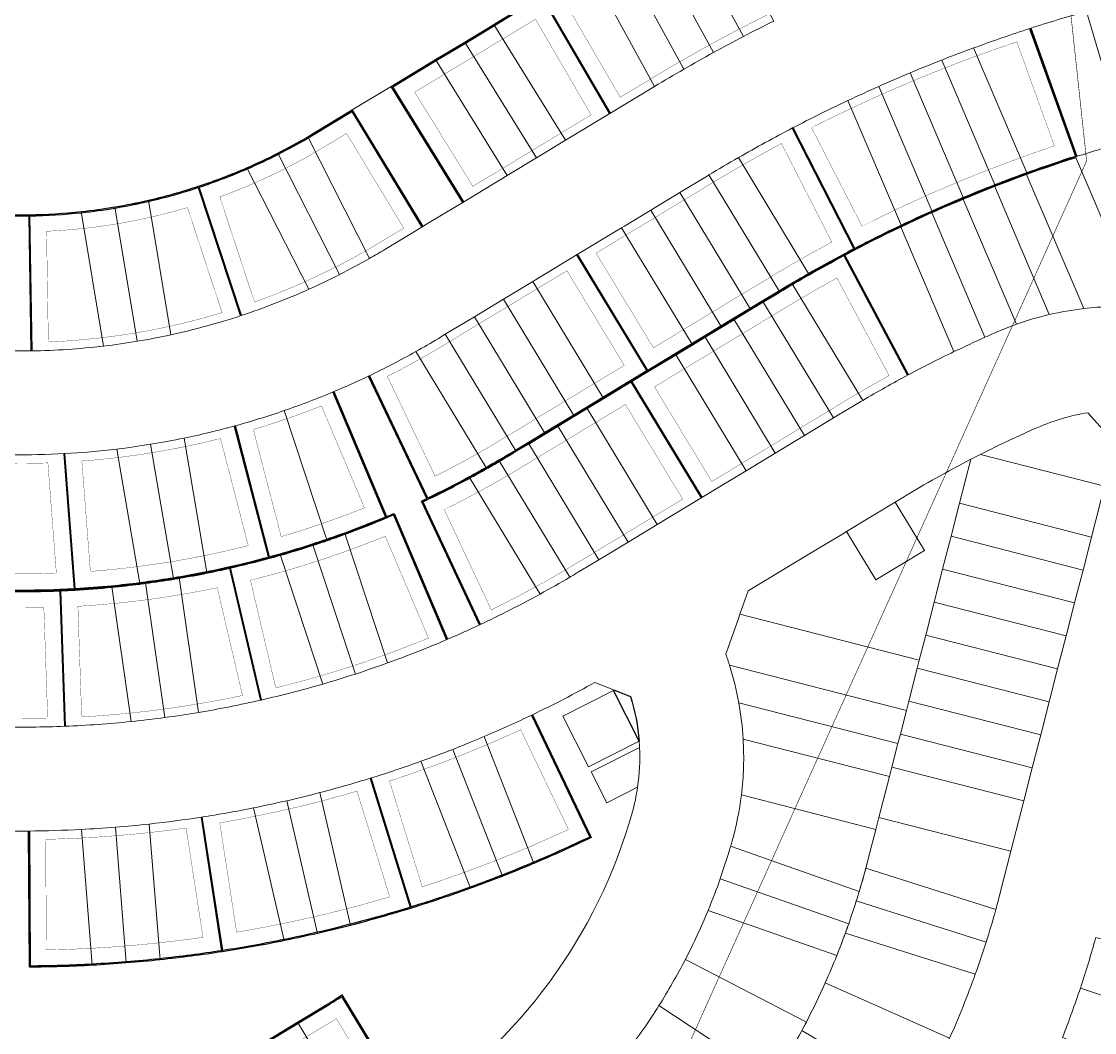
# Model space of a CAD drawing. Header units: centimetres. Extents: x -6122352 to 6876996, y -1694241 to 2592194.
# Drawn here: x 1921714 to 2110817, y -334182 to -156000 of the extents above; entities that cross this region are included whole.
import ezdxf

# ---------------------------------------------------------------- set-up
doc = ezdxf.new("R2010")
doc.units = ezdxf.units.CM
doc.header["$MEASUREMENT"] = 0
doc.linetypes.add('XR-AR-END-SETTING OUT PLAN$0$23261-XR-AR-SI-GF$0$HIDDEN', pattern=[0.375, 0.25, -0.125])
for name, color, linetype, lineweight, true_color in [('08-Compound Wall-2', 6, 'Continuous', 25, 0xff00ff), ('23585-XR-AR-DAMAC PLOT LIMITS$0$1-End units', 7, 'Continuous', 5, 0xf8991e), ('23585-XR-AR-DAMAC PLOT LIMITS$0$1-Open Space', 7, 'Continuous', 5, 0x90cf5a), ('23585-XR-AR-DAMAC PLOT LIMITS$0$1-Utility', 7, 'Continuous', 5, 0x8db1ff)]:
    doc.layers.add(name, color=color, linetype=linetype, lineweight=lineweight, true_color=true_color)
for name, color, linetype in [('23585-XR-AR-BOUNDARY WALLS AND SETBACKS$0$setback', 7, 'XR-AR-END-SETTING OUT PLAN$0$23261-XR-AR-SI-GF$0$HIDDEN'), ('23585-XR-AR-DAMAC PLOT LIMITS$0$1-Utility Corridor', 44, 'Continuous'), ('@MI-REF LAYER', 7, 'Continuous')]:
    doc.layers.add(name, color=color, linetype=linetype)
doc.layers.add('23585-XR-AR-DAMAC PLOT LIMITS$0$1-Mid units', color=41, linetype='Continuous', lineweight=5)
doc.layers.add('A-ANNO-TEXT', color=3, linetype='Continuous', lineweight=25)
doc.layers.add('23585-XR-AR-DAMAC PLOT LIMITS$0$D-Phase New', color=7, linetype='Continuous', true_color=0x000080)

# ---------------------------------------------------------------- blocks, each defined once
blk = doc.blocks.new('23585-XR-AR-BOUNDARY WALLS AND SETBACKS')
at = {"layer": '08-Compound Wall-2'}
for points in [[(497925.67, 2770338.74), (497947.73, 2770329.51), (497947.72, 2770329.49, 0.009148), (497944.09, 2770321.21), (497944.04, 2770321.08, 0.005937), (497941.85, 2770315.64), (497941.8, 2770315.5, 0.005932), (497939.74, 2770310.02), (497939.69, 2770309.88, 0.005932), (497937.77, 2770304.34), (497937.73, 2770304.21, 0.005934), (497935.94, 2770298.63), (497935.9, 2770298.49, 0.009075), (497933.44, 2770289.87), (497910.39, 2770296.2)], [(497956.24, 2770281.8), (497933.09, 2770287.75, -0.04496), (497947.9, 2770329.41)], [(497886.76, 2770274.21), (497863.5, 2770279.28), (497865.21, 2770287.81, -0.000808), (497865.41, 2770288.8, -0.004793), (497866.67, 2770294.66, -0.00479), (497868.04, 2770300.5, -0.00479), (497869.52, 2770306.31, -0.004792), (497871.11, 2770312.1, -0.008603), (497874.24, 2770322.4), (497896.87, 2770315.04)], [(497910.34, 2770296.01), (497933.38, 2770289.68, 0.002064), (497932.87, 2770287.7, 0.007145), (497931.21, 2770280.84, 0.003449), (497930.48, 2770277.52, 0.002628), (497929.95, 2770274.97), (497929.92, 2770274.82), (497929.28, 2770271.64), (497928.77, 2770269.09), (497928.1, 2770265.75), (497927.59, 2770263.21), (497926.92, 2770259.87), (497926.52, 2770257.87), (497926.41, 2770257.33), (497925.74, 2770253.99), (497924.63, 2770248.45), (497901.19, 2770253.13)], [(497947.59, 2770240.39), (497924.16, 2770245.08), (497924.81, 2770248.32), (497925.94, 2770253.95), (497926.61, 2770257.29), (497926.72, 2770257.83), (497927.12, 2770259.83), (497927.79, 2770263.17), (497928.3, 2770265.71), (497928.97, 2770269.05), (497929.48, 2770271.6), (497930.12, 2770274.78), (497930.15, 2770274.94, -0.002628), (497930.68, 2770277.48, -0.003449), (497931.41, 2770280.8, -0.007044), (497933.04, 2770287.56), (497956.19, 2770281.61)], [(497901.16, 2770252.94), (497924.59, 2770248.26), (497923.94, 2770245.02), (497922.81, 2770239.38), (497922.14, 2770236.05), (497921.63, 2770233.48), (497920.96, 2770230.16), (497920.45, 2770227.6), (497919.78, 2770224.28), (497919.27, 2770221.72), (497918.99, 2770220.34, -0.002973), (497918.59, 2770218.4, -0.003932), (497918.02, 2770215.85, -0.00509), (497917.23, 2770212.56, -0.012321), (497915.04, 2770204.66), (497892.19, 2770211.65)], [(497937.74, 2770196.48), (497914.93, 2770203.6, 0.001273), (497915.18, 2770204.41, 0.012622), (497917.43, 2770212.51, 0.00509), (497918.22, 2770215.8, 0.003932), (497918.78, 2770218.36, 0.002973), (497919.19, 2770220.3), (497919.46, 2770221.68), (497919.98, 2770224.24), (497920.64, 2770227.56), (497921.16, 2770230.12), (497921.82, 2770233.44), (497922.34, 2770236.01), (497923.01, 2770239.34), (497924.12, 2770244.88), (497947.56, 2770240.2)], [(497847.22, 2770211.96, 0.022896), (497850.59, 2770220.48, 0.015008), (497852.37, 2770226.21, 0.014997), (497853.81, 2770232.04, 0.003383), (497854.08, 2770233.36), (497855.62, 2770241.03), (497879.15, 2770236.31)], [(497869.14, 2770202.19), (497847.44, 2770211.97, 0.022647), (497850.78, 2770220.41, 0.015008), (497852.57, 2770226.16, 0.014997), (497854, 2770231.99, 0.003383), (497854.28, 2770233.32), (497855.78, 2770240.79), (497879.11, 2770236.11)], [(497830.78, 2770186.59, 0.022929), (497836.55, 2770193.72, 0.015002), (497839.97, 2770198.66, 0.015003), (497843.08, 2770203.79, 0.022894), (497847.22, 2770211.96)], [(497848.8, 2770170.74), (497831, 2770186.53, 0.022679), (497836.71, 2770193.6, 0.015002), (497840.13, 2770198.55, 0.015003), (497843.25, 2770203.69, 0.022645), (497847.36, 2770211.79), (497869.05, 2770202.01)], [(497937.68, 2770196.29), (497914.68, 2770203.47, 0.001573), (497914.98, 2770204.47), (497892.13, 2770211.45)], [(497890.03, 2770205.13), (497912.54, 2770197.09, 0.002165), (497913.02, 2770198.45), (497935.74, 2770190.4)], [(497889.97, 2770204.95), (497912.47, 2770196.9, -0.011618), (497909.69, 2770189.69, -0.005054), (497908.38, 2770186.6, -0.003964), (497907.31, 2770184.19, -0.00902), (497904.73, 2770178.78, -0.00289), (497903.86, 2770177.06), (497882.74, 2770188.25)], [(497921.5, 2770159.03), (497900.65, 2770170.72, 0.010525), (497903.99, 2770176.88, 0.003042), (497904.91, 2770178.69, 0.00902), (497907.49, 2770184.11, 0.003964), (497908.57, 2770186.52, 0.005054), (497909.88, 2770189.62, 0.011919), (497912.73, 2770197.02, 0.001863), (497913.14, 2770198.19), (497935.67, 2770190.22)], [(497955.59, 2770192.26), (497978.36, 2770185.35, -0.011679), (497974.96, 2770175.04, -0.00225), (497974.25, 2770173.07, -0.004199), (497972.87, 2770169.42, -0.006448), (497970.65, 2770163.85, -0.011787), (497966.2, 2770153.83), (497944.68, 2770164)], [(497955.65, 2770192.45), (497978.61, 2770185.48, -0.011894), (497975.15, 2770174.97, -0.00225), (497974.44, 2770173, -0.004199), (497973.06, 2770169.35, -0.006448), (497970.83, 2770163.78, -0.011895), (497966.34, 2770153.66)], [(497807.7, 2770167.03), (497814.17, 2770171.65, 0.003045), (497815.16, 2770172.37, 0.014999), (497819.89, 2770176.06, 0.015024), (497824.4, 2770180.04, 0.022882), (497830.78, 2770186.59)], [(497822.47, 2770148.09), (497807.9, 2770166.93), (497814.29, 2770171.49, 0.003045), (497815.28, 2770172.21, 0.014999), (497820.02, 2770175.91, 0.015024), (497824.53, 2770179.89, 0.022632), (497830.87, 2770186.39), (497848.67, 2770170.59)], [(497882.64, 2770188.07), (497903.77, 2770176.88, -0.010527), (497900.43, 2770170.73, -0.006243), (497898.33, 2770167.15, -0.007463), (497895.7, 2770162.94, -0.001556), (497895.14, 2770162.07, -0.007462), (497892.36, 2770157.96, -0.001558), (497891.77, 2770157.11, -0.007464), (497888.84, 2770153.1, -0.009698), (497884.87, 2770148.02), (497866.06, 2770162.78)], [(497901.58, 2770130.42), (497883.4, 2770145.94, 0.003662), (497884.96, 2770147.82, 0.009845), (497889, 2770152.98, 0.007464), (497891.93, 2770157, 0.001558), (497892.53, 2770157.85, 0.007462), (497895.31, 2770161.96, 0.001556), (497895.87, 2770162.83, 0.007463), (497898.5, 2770167.05, 0.006094), (497900.55, 2770170.55), (497921.4, 2770158.86)], [(497944.6, 2770163.82), (497966.12, 2770153.65, -0.011791), (497961.2, 2770143.86, -0.006448), (497958.31, 2770138.6, -0.006448), (497955.3, 2770133.42, -0.011789), (497949.44, 2770124.16), (497929.64, 2770137.37)], [(497865.93, 2770162.62), (497884.74, 2770147.87, -0.003658), (497883.19, 2770146, -0.013679), (497877.14, 2770139.2, -0.001221), (497876.59, 2770138.61, -0.007805), (497872.96, 2770134.9, -0.001215), (497872.38, 2770134.34, -0.007803), (497868.62, 2770130.76, -0.001216), (497868.02, 2770130.21, -0.012513), (497861.74, 2770124.76, -0.003612), (497859.87, 2770123.25), (497844.33, 2770141.43)], [(497966.34, 2770153.66, -0.011899), (497961.38, 2770143.76, -0.006448), (497958.49, 2770138.5, -0.006448), (497955.47, 2770133.32, -0.011897), (497949.55, 2770123.97)], [(497877.14, 2770106.23), (497861.94, 2770124.67, 0.012363), (497868.16, 2770130.07, 0.001216), (497868.75, 2770130.61, 0.007803), (497872.52, 2770134.19, 0.001215), (497873.1, 2770134.76, 0.007805), (497876.73, 2770138.47, 0.001221), (497877.29, 2770139.06, 0.013528), (497883.28, 2770145.79), (497901.45, 2770130.27)], [(497929.53, 2770137.2), (497949.32, 2770123.99, -0.011789), (497943.03, 2770115.02, -0.006448), (497939.41, 2770110.25, -0.006448), (497935.66, 2770105.56, -0.011681), (497928.58, 2770097.33), (497910.92, 2770113.29)], [(497982.3, 2770076.37), (497958.77, 2770081.09), (497960.57, 2770090.06), (497961.75, 2770095.95), (497962.93, 2770101.83), (497963.87, 2770106.5), (497964.11, 2770107.71), (497965.29, 2770113.59), (497966.47, 2770119.48), (497967.65, 2770125.36), (497968.83, 2770131.24, 0.011418), (497969.38, 2770134.34), (497992.93, 2770129.62)], [(497982.34, 2770076.57), (497959.01, 2770081.25), (497960.77, 2770090.02), (497961.95, 2770095.91), (497963.13, 2770101.79), (497964.07, 2770106.46), (497964.31, 2770107.67), (497965.49, 2770113.55), (497966.67, 2770119.44), (497967.85, 2770125.32), (497969.03, 2770131.2, 0.010662), (497969.55, 2770134.11), (497992.89, 2770129.42)], [(497949.55, 2770123.97, -0.011896), (497943.19, 2770114.91, -0.006448), (497939.56, 2770110.12, -0.006448), (497935.82, 2770105.44, -0.011897), (497928.59, 2770097.05), (497910.79, 2770113.14)]]:
    blk.add_lwpolyline(points, format="xyb", dxfattribs=at)
for points in [[(497925.67, 2770338.74), (497947.73, 2770329.51), (497947.72, 2770329.49)], [(497925.75, 2770338.92), (497947.9, 2770329.66)], [(497880.78, 2770244.4), (497857.2, 2770248.89), (497859, 2770257.86), (497860.18, 2770263.74), (497861.36, 2770269.63), (497861.75, 2770271.56), (497863.29, 2770279.23)], [(497880.82, 2770244.6), (497857.44, 2770249.05), (497859.2, 2770257.82), (497860.38, 2770263.7), (497861.56, 2770269.59), (497861.95, 2770271.52), (497863.46, 2770279.09), (497886.72, 2770274.01)], [(497869.09, 2770202.1), (497869.09, 2770202.1)], [(497869.09, 2770202.1), (497869.09, 2770202.1)]]:
    blk.add_lwpolyline(points, dxfattribs=at)
at = {"layer": '23585-XR-AR-BOUNDARY WALLS AND SETBACKS$0$setback', "ltscale": 40, "const_width": 0.05}
for points in [[(497925.86, 2770335.51), (497943.85, 2770327.99, 0.006169), (497941.41, 2770322.33), (497941.36, 2770322.19, 0.005939), (497939.14, 2770316.69), (497939.09, 2770316.55, 0.005932), (497937.01, 2770311), (497936.97, 2770310.86, 0.005933), (497935.02, 2770305.26), (497934.98, 2770305.12, 0.005937), (497933.17, 2770299.47), (497933.13, 2770299.33, 0.006149), (497931.4, 2770293.44), (497912.6, 2770298.6, -0.00728), (497914.82, 2770306.13, -0.00554), (497916.65, 2770311.81, -0.005538), (497918.61, 2770317.44, -0.005539), (497920.69, 2770323.03, -0.005543), (497922.9, 2770328.58, -0.006994)], [(497885.86, 2770277.37), (497866.81, 2770281.53), (497867.96, 2770287.26, -0.000808), (497868.16, 2770288.24, -0.004793), (497869.4, 2770294.05, -0.00479), (497870.76, 2770299.84, -0.00479), (497872.22, 2770305.6, -0.004792), (497873.8, 2770311.33, -0.006261), (497876.02, 2770318.77), (497894.57, 2770312.74, 0.005325), (497892.79, 2770306.81, 0.00519), (497891.18, 2770300.99, 0.005188), (497889.68, 2770295.15, 0.005188), (497888.32, 2770289.27, 0.005148), (497887.08, 2770283.42), (497887.07, 2770283.37)], [(497911.05, 2770292.81), (497929.86, 2770287.64, 0.006331), (497928.38, 2770281.49, 0.003449), (497927.64, 2770278.12, 0.002628), (497927.11, 2770275.55), (497927.08, 2770275.39), (497926.44, 2770272.21), (497925.93, 2770269.66), (497925.26, 2770266.32), (497924.75, 2770263.78), (497924.08, 2770260.44), (497923.68, 2770258.44), (497923.57, 2770257.9), (497922.9, 2770254.56), (497922.36, 2770251.86), (497903.24, 2770255.68), (497904.45, 2770261.71), (497904.56, 2770262.28), (497905.63, 2770267.6), (497906.81, 2770273.48), (497907.96, 2770279.23), (497907.99, 2770279.36, -0.005539), (497909.23, 2770285.2, -0.007262)], [(497946.69, 2770243.53), (497927.57, 2770247.35), (497927.65, 2770247.75), (497928.78, 2770253.38), (497929.45, 2770256.72), (497929.56, 2770257.26), (497929.96, 2770259.26), (497930.63, 2770262.6), (497931.14, 2770265.14), (497931.81, 2770268.48), (497932.32, 2770271.03), (497932.96, 2770274.21), (497932.99, 2770274.36, -0.002628), (497933.51, 2770276.87, -0.003449), (497934.23, 2770280.16, -0.00407), (497935.14, 2770284.02), (497954.03, 2770279.17, 0.006928), (497952.65, 2770273.11, 0.003109), (497952.08, 2770270.38), (497951.45, 2770267.21), (497950.27, 2770261.33), (497949.09, 2770255.44), (497947.9, 2770249.56), (497946.89, 2770244.52)], [(497879.89, 2770247.62), (497860.74, 2770251.27), (497861.94, 2770257.27), (497863.12, 2770263.15), (497864.3, 2770269.04, 0.000008), (497864.3, 2770269.04), (497864.69, 2770270.97), (497865.63, 2770275.65), (497884.68, 2770271.49), (497883.81, 2770267.14), (497883.47, 2770265.44), (497882.29, 2770259.55), (497881.11, 2770253.67)], [(497902.06, 2770249.8), (497921.18, 2770245.98), (497921.1, 2770245.59), (497919.97, 2770239.95), (497919.3, 2770236.62), (497918.78, 2770234.05), (497918.12, 2770230.73), (497917.6, 2770228.17), (497916.94, 2770224.85), (497916.42, 2770222.29), (497916.15, 2770220.91, -0.002973), (497915.75, 2770219.01, -0.003932), (497915.2, 2770216.5, -0.00509), (497914.42, 2770213.26, -0.00803), (497913.06, 2770208.2), (497894.41, 2770213.89, 0.011334), (497896.04, 2770220.21, 0.00807), (497897.03, 2770224.74), (497897.3, 2770226.12), (497898.48, 2770232.01), (497899.67, 2770237.89), (497900.85, 2770243.77)], [(497945.51, 2770237.65), (497944.3, 2770231.62), (497943.12, 2770225.74), (497941.94, 2770219.85), (497941.15, 2770215.89, -0.002572), (497940.76, 2770213.99, -0.007883), (497939.43, 2770208.18, -0.011763), (497937.12, 2770199.6), (497918.5, 2770205.42, 0.009766), (497920.24, 2770211.8, 0.00509), (497921.05, 2770215.15, 0.003932), (497921.62, 2770217.76, 0.002973), (497922.03, 2770219.73), (497922.31, 2770221.11), (497922.82, 2770223.67), (497923.49, 2770226.99), (497924, 2770229.55), (497924.67, 2770232.87), (497925.18, 2770235.44), (497925.85, 2770238.77), (497926.39, 2770241.47)], [(497868.93, 2770205.47), (497851.14, 2770213.48, 0.015617), (497853.43, 2770219.5, 0.015008), (497855.26, 2770225.41, 0.014997), (497856.74, 2770231.41, 0.003383), (497857.03, 2770232.77), (497857.97, 2770237.5), (497877.09, 2770233.66), (497876.14, 2770228.93, -0.006234), (497875.51, 2770225.95, -0.012097), (497874.06, 2770220.2, -0.012098), (497872.33, 2770214.53, -0.01975)], [(497849.58, 2770173.93), (497834.99, 2770186.87, 0.015643), (497838.97, 2770191.94, 0.015002), (497842.48, 2770197.03, 0.015003), (497845.69, 2770202.32, 0.01561), (497848.68, 2770208.01), (497866.46, 2770199.99, -0.019754), (497861.93, 2770191.44, -0.012098), (497858.83, 2770186.39, -0.012097), (497855.48, 2770181.49, -0.019591)], [(497890.41, 2770201.81), (497908.77, 2770195.25, -0.007327), (497907.01, 2770190.8, -0.005054), (497905.72, 2770187.76, -0.003964), (497904.67, 2770185.39, -0.007416), (497902.6, 2770181.01), (497885.36, 2770190.14, 0.010843), (497887.96, 2770195.81, 0.011268)], [(497921.61, 2770162.3), (497904.6, 2770171.83, 0.006215), (497906.57, 2770175.55, 0.003042), (497907.5, 2770177.39, 0.00902), (497910.13, 2770182.91, 0.003964), (497911.22, 2770185.36, 0.005054), (497912.56, 2770188.51, 0.009629), (497914.93, 2770194.59), (497933.31, 2770188.08, -0.010949), (497930.3, 2770180.38, -0.007882), (497927.92, 2770174.92, -0.007882), (497925.37, 2770169.54, -0.010805)], [(497956.19, 2770189.15), (497974.85, 2770183.49, -0.008628), (497972.32, 2770175.98, -0.00225), (497971.62, 2770174.04, -0.004199), (497970.26, 2770170.43, -0.006448), (497968.06, 2770164.93, -0.008629), (497964.89, 2770157.66), (497947.26, 2770165.99, 0.007585), (497949.81, 2770171.84, 0.00719), (497952.07, 2770177.44, 0.004197), (497953.31, 2770180.74, 0.002993), (497954.16, 2770183.11, 0.007581)], [(497882.62, 2770184.8), (497899.85, 2770175.67, -0.006138), (497897.91, 2770172.17, -0.006243), (497895.85, 2770168.65, -0.007463), (497893.27, 2770164.51, -0.001556), (497892.71, 2770163.66, -0.007462), (497889.98, 2770159.62, -0.001558), (497889.4, 2770158.78, -0.007464), (497886.53, 2770154.84, -0.005341), (497884.4, 2770152.08), (497869.05, 2770164.11, 0.011057), (497872.88, 2770169.2, 0.010543), (497876.31, 2770174.2, 0.01054), (497879.52, 2770179.34, 0.01091)], [(497902.29, 2770133.62), (497887.46, 2770146.3, 0.00926), (497891.32, 2770151.24, 0.007464), (497894.3, 2770155.32, 0.001558), (497894.91, 2770156.19, 0.007462), (497897.73, 2770160.38, 0.001556), (497898.31, 2770161.26, 0.007463), (497900.98, 2770165.55, 0.001845), (497901.63, 2770166.62), (497918.64, 2770157.08, -0.010768), (497914.36, 2770150.17, -0.007881), (497911.04, 2770145.23, -0.007883), (497907.56, 2770140.39, -0.011361)], [(497944.7, 2770160.57), (497962.33, 2770152.24, -0.008633), (497958.73, 2770145.17, -0.006448), (497955.88, 2770139.98, -0.006448), (497952.89, 2770134.86, -0.00863), (497948.7, 2770128.14), (497932.48, 2770138.96, 0.007586), (497935.85, 2770144.37, 0.00719), (497938.91, 2770149.58, 0.00719), (497941.81, 2770154.89, 0.007585)], [(497865.25, 2770159.47), (497880.6, 2770147.43, -0.012809), (497875.03, 2770141.19, -0.001221), (497874.48, 2770140.61, -0.007805), (497870.92, 2770136.96, -0.001215), (497870.35, 2770136.41, -0.007803), (497866.65, 2770132.89, -0.001216), (497866.07, 2770132.36, -0.011829), (497860.24, 2770127.29), (497847.56, 2770142.11, 0.010897), (497852.31, 2770146.21, 0.01054), (497856.73, 2770150.36, 0.010541), (497860.97, 2770154.7, 0.011148)], [(497878.41, 2770109.25), (497866.01, 2770124.3, 0.008085), (497870.11, 2770127.92, 0.001216), (497870.72, 2770128.48, 0.007803), (497874.55, 2770132.12, 0.001215), (497875.14, 2770132.7, 0.007805), (497878.84, 2770136.48, 0.001221), (497879.4, 2770137.08, 0.009216), (497883.59, 2770141.71), (497898.42, 2770129.04, -0.011334), (497892.65, 2770122.71, -0.007885), (497888.47, 2770118.47, -0.007881), (497884.17, 2770114.36, -0.010189)], [(497929.15, 2770133.97), (497945.37, 2770123.15, -0.00863), (497940.77, 2770116.69, -0.006448), (497937.2, 2770111.97, -0.006448), (497933.5, 2770107.34, -0.00863), (497928.36, 2770101.3), (497913.9, 2770114.38, 0.007586), (497918.03, 2770119.23, 0.007191), (497921.81, 2770123.95, 0.00719), (497925.45, 2770128.77, 0.007585)], [(497981.42, 2770079.61), (497962.3, 2770083.44), (497963.51, 2770089.47), (497964.69, 2770095.35), (497965.87, 2770101.24), (497966.81, 2770105.91), (497967.05, 2770107.12), (497968.23, 2770113), (497969.42, 2770118.89), (497970.6, 2770124.77), (497971.78, 2770130.65, 0.000521), (497971.81, 2770130.8), (497990.92, 2770126.96, -0.00041), (497990.9, 2770126.81), (497989.71, 2770120.93), (497988.53, 2770115.05), (497987.35, 2770109.17), (497986.17, 2770103.28), (497985.93, 2770102.08), (497984.99, 2770097.4), (497983.81, 2770091.52), (497982.63, 2770085.64)]]:
    blk.add_lwpolyline(points, format="xyb", close=True, dxfattribs=at)
blk = doc.blocks.new('A$C9d9485f6')
at = {"layer": 'A-ANNO-TEXT', "rotation": 312.4881850805905}
blk.add_blockref('23585-XR-AR-BOUNDARY WALLS AND SETBACKS', (-2377088.53, -1504219.25), dxfattribs=at)
blk = doc.blocks.new('23585-XR-AR-DAMAC PLOT LIMITS')
at = {"layer": '23585-XR-AR-DAMAC PLOT LIMITS$0$1-End units', "color": 251, "true_color": 0x636466}
for points in [[(497951.78, 2770337.66), (497930.2, 2770348.18, -0.008444), (497934.46, 2770356.28), (497956.06, 2770345.75, 0.009273)], [(497951.78, 2770337.66, 0.00911), (497947.86, 2770329.57), (497925.71, 2770338.83, -0.009577), (497930.2, 2770348.18)], [(497947.86, 2770329.57), (497947.81, 2770329.45, 0.009148), (497944.18, 2770321.17), (497921.51, 2770329.15, -0.009734), (497925.71, 2770338.83)], [(497971.8, 2770321), (497971.47, 2770316.21, 0.022224), (497968.49, 2770312.44), (497944.13, 2770321.04), (497944.18, 2770321.17, -0.009148), (497947.81, 2770329.45)], [(497936.04, 2770298.6), (497936, 2770298.46, 0.009177), (497933.51, 2770289.75), (497910.37, 2770296.11, -0.010054), (497913.39, 2770306.57)], [(497958.65, 2770290.46, 0.010195), (497956.21, 2770281.71), (497932.97, 2770287.68, -0.002164), (497933.51, 2770289.75, -0.009177), (497936, 2770298.46)], [(497933.51, 2770289.75, 0.002164), (497932.97, 2770287.68, 0.007145), (497931.31, 2770280.82), (497907.77, 2770285.53, -0.010057), (497910.37, 2770296.11)], [(497999.11, 2770286.26), (497979.01, 2770273.15), (497974.64, 2770279.83, -0.00234), (497975.15, 2770281.68), (497994.05, 2770294.01)], [(497888.54, 2770283.08), (497886.74, 2770274.11), (497863.29, 2770279.23), (497865.02, 2770287.85, -0.000808), (497865.22, 2770288.84)], [(497956.21, 2770281.71, 0.010272), (497954.12, 2770272.79), (497930.58, 2770277.5, -0.003449), (497931.31, 2770280.82, -0.007145), (497932.97, 2770287.68)], [(498077.37, 2770242.81), (498056.39, 2770231.14, 0.0131), (498051.66, 2770239.15), (498071.76, 2770252.27, -0.013639)], [(497995.4, 2770248.02), (497998.68, 2770243), (497999.63, 2770241.54), (497972.68, 2770223.96, 0.009628), (497970.77, 2770224.81), (497970.29, 2770225.73), (497967.65, 2770230.69), (497967.29, 2770231.37), (497994.63, 2770249.21)], [(498082.23, 2770233.49), (498060.68, 2770222.94, 0.013033), (498056.39, 2770231.14), (498077.37, 2770242.81, -0.013033)], [(497879.15, 2770236.31), (497877.62, 2770228.64, -0.006234), (497876.97, 2770225.62), (497853.81, 2770232.04, 0.003383), (497854.09, 2770233.36), (497855.62, 2770241.03)], [(498036.11, 2770229.51), (498015.3, 2770217.51, 0.002722), (498014.5, 2770218.75), (498011.44, 2770223.44), (498010.24, 2770225.28), (498030.34, 2770238.4), (498034.6, 2770231.86, -0.004393)], [(498010.24, 2770225.28), (498011.44, 2770223.44), (497990.95, 2770210.07, 0.045612), (497983.89, 2770216.95), (498006.18, 2770231.49)], [(498017.51, 2770213.91), (497996.33, 2770202.57, 0.002164), (497995.83, 2770203.39, 0.038227), (497990.95, 2770210.07), (498011.44, 2770223.44), (498014.5, 2770218.75, -0.010539)], [(497873.75, 2770214.05, -0.025875), (497869.1, 2770202.1), (497847.22, 2770211.96, 0.022896), (497850.59, 2770220.48)], [(497918.12, 2770215.83, -0.00509), (497917.33, 2770212.53, -0.012622), (497915.08, 2770204.44), (497892.13, 2770211.45, 0.016549), (497894.58, 2770220.55)], [(498047.35, 2770208.16), (498025.33, 2770198.62, 0.009568), (498023.18, 2770203.33, 0.007816), (498021.29, 2770207.12), (498042.1, 2770219.11, -0.019057)], [(497869.1, 2770202.1, -0.025877), (497863.23, 2770190.69), (497843.08, 2770203.79, 0.022894), (497847.22, 2770211.96)], [(497940.89, 2770207.83, -0.015735), (497937.68, 2770196.29), (497914.77, 2770203.44, 0.001573), (497915.08, 2770204.44, 0.012622), (497917.33, 2770212.53)], [(498051.75, 2770196.85), (498028.77, 2770189.87, 0.003163), (498028.19, 2770191.48, 0.014221), (498025.33, 2770198.62), (498047.35, 2770208.16, -0.019058)], [(497912.63, 2770197.06, -0.011919), (497909.79, 2770189.65, -0.005054), (497908.48, 2770186.56), (497886.59, 2770196.41, 0.016484), (497890.04, 2770205.13)], [(498025.33, 2770198.62, -0.014221), (498028.19, 2770191.48), (498005.66, 2770183.2, 0.021398), (498001.99, 2770191.99), (498023.18, 2770203.33, -0.009568)], [(497935.74, 2770190.4, -0.014911), (497931.68, 2770179.8), (497909.79, 2770189.65, 0.011919), (497912.63, 2770197.06, 0.002164), (497913.11, 2770198.41)], [(497908.48, 2770186.56, -0.003964), (497907.4, 2770184.15, -0.00902), (497904.82, 2770178.73, -0.003042), (497903.9, 2770176.93), (497882.69, 2770188.16, 0.016024), (497886.59, 2770196.41)], [(497856.7, 2770180.62, -0.025713), (497848.73, 2770170.66), (497830.78, 2770186.59, 0.022929), (497836.55, 2770193.72)], [(497975.15, 2770174.97), (497952.75, 2770183.61, 0.01115), (497955.65, 2770192.45), (497978.61, 2770185.48, -0.011894)], [(498030.64, 2770184.16, -0.007744), (498031.79, 2770180.13), (498008.52, 2770174.27, 0.021059), (498005.66, 2770183.2), (498028.19, 2770191.48, -0.014254)], [(497903.9, 2770176.93, -0.010676), (497900.52, 2770170.68, -0.006243), (497898.42, 2770167.1), (497878.24, 2770180.11, 0.016161), (497882.69, 2770188.16)], [(497848.73, 2770170.66, -0.025713), (497839.79, 2770161.58), (497824.4, 2770180.04, 0.022882), (497830.78, 2770186.59)], [(497926.72, 2770168.88, -0.014765), (497921.45, 2770158.95), (497900.52, 2770170.68, 0.010676), (497903.9, 2770176.93, 0.003042), (497904.82, 2770178.73)], [(498034.27, 2770169.19), (498010.66, 2770164.87, 0.021678), (498008.52, 2770174.27), (498031.79, 2770180.13, -0.020735)], [(497970.83, 2770163.78, -0.011895), (497966.34, 2770153.66), (497944.64, 2770163.91, 0.011154), (497948.43, 2770172.42)], [(497891.85, 2770157.05, -0.007464), (497888.92, 2770153.04, -0.009845), (497884.88, 2770147.89), (497866, 2770162.7, 0.01633), (497871.66, 2770170.07)], [(497921.45, 2770158.95, -0.014753), (497915.62, 2770149.35), (497895.79, 2770162.89, 0.007463), (497898.42, 2770167.1, 0.006243), (497900.52, 2770170.68)], [(497966.34, 2770153.66, -0.011899), (497961.38, 2770143.76), (497940.48, 2770155.59, 0.011155), (497944.64, 2770163.91)], [(497884.88, 2770147.89, -0.003811), (497883.27, 2770145.93, -0.013679), (497877.22, 2770139.13, -0.001221), (497876.66, 2770138.54), (497859.87, 2770155.72, 0.016307), (497866, 2770162.7)], [(497908.77, 2770139.5, -0.015347), (497901.51, 2770130.34), (497883.27, 2770145.93, 0.003811), (497884.88, 2770147.89, 0.009845), (497888.92, 2770153.04)], [(497901.51, 2770130.34, -0.015293), (497893.74, 2770121.68), (497877.22, 2770139.13, 0.013679), (497883.27, 2770145.93)], [(497955.47, 2770133.32, -0.011897), (497949.55, 2770123.97), (497929.58, 2770137.28, 0.011155), (497934.57, 2770145.14)], [(497949.55, 2770123.97, -0.011896), (497943.19, 2770114.91), (497924.25, 2770129.66, 0.011155), (497929.58, 2770137.28)], [(497992.93, 2770129.62, -0.00847), (497992.37, 2770126.52), (497991.19, 2770120.64), (497967.66, 2770125.36), (497968.84, 2770131.24, 0.011418), (497969.39, 2770134.34)], [(497935.82, 2770105.44, -0.011897), (497928.59, 2770097.05), (497910.79, 2770113.14, 0.011155), (497916.87, 2770120.19)]]:
    blk.add_lwpolyline(points, format="xyb", close=True, dxfattribs=at)
for points in [[(497863.29, 2770279.23), (497886.74, 2770274.11), (497885.28, 2770266.84), (497884.94, 2770265.14), (497861.36, 2770269.63), (497861.75, 2770271.56)], [(497926.51, 2770257.31), (497925.84, 2770253.97), (497924.71, 2770248.34), (497901.18, 2770253.04), (497902.98, 2770262.01)], [(497859, 2770257.86), (497882.58, 2770253.37), (497880.78, 2770244.4), (497857.2, 2770248.89)], [(497924.71, 2770248.34), (497924.04, 2770245), (497922.91, 2770239.36), (497899.38, 2770244.07), (497901.18, 2770253.04)], [(497949.38, 2770249.27), (497948.37, 2770244.22), (497947.58, 2770240.3), (497924.04, 2770245), (497924.71, 2770248.34), (497925.84, 2770253.97)], [(497947.58, 2770240.3), (497945.78, 2770231.32), (497922.24, 2770236.03), (497922.91, 2770239.36), (497924.04, 2770245)], [(498030.34, 2770238.4), (498010.24, 2770225.28), (498006.18, 2770231.49), (498005.24, 2770232.95), (498025.34, 2770246.06)]]:
    blk.add_lwpolyline(points, close=True, dxfattribs=at)
at = {"layer": '23585-XR-AR-DAMAC PLOT LIMITS$0$1-Mid units', "color": 251, "true_color": 0x636466}
for points in [[(497944.18, 2770321.17), (497944.13, 2770321.04, 0.005937), (497941.94, 2770315.6), (497919.29, 2770323.57, -0.005543), (497921.51, 2770329.15)], [(497941.94, 2770315.6), (497941.89, 2770315.47, 0.005932), (497939.84, 2770309.98), (497917.2, 2770317.95, -0.005539), (497919.29, 2770323.57)], [(497968.49, 2770312.44, 0.028464), (497965.17, 2770307.25), (497941.89, 2770315.47), (497941.94, 2770315.6, -0.005937), (497944.13, 2770321.04)], [(497939.84, 2770309.98), (497939.79, 2770309.85, 0.005932), (497937.87, 2770304.31), (497915.23, 2770312.28, -0.005538), (497917.2, 2770317.95)], [(497965.17, 2770307.25, 0.027909), (497962.52, 2770301.82), (497939.79, 2770309.85), (497939.84, 2770309.98, -0.005932), (497941.89, 2770315.47)], [(497894.23, 2770306.39, 0.00519), (497892.63, 2770300.61), (497869.32, 2770306.37, -0.004792), (497870.91, 2770312.15)], [(497937.87, 2770304.31), (497937.83, 2770304.18, 0.005934), (497936.04, 2770298.6), (497913.39, 2770306.57, -0.00554), (497915.23, 2770312.28)], [(497962.52, 2770301.82, 0.017639), (497961.16, 2770298.25, 0.002448), (497960.46, 2770296.18), (497937.83, 2770304.18), (497937.87, 2770304.31, -0.005932), (497939.79, 2770309.85)], [(497892.63, 2770300.61, 0.005188), (497891.14, 2770294.79), (497867.84, 2770300.55, -0.00479), (497869.32, 2770306.37)], [(497960.46, 2770296.18, 0.006735), (497958.65, 2770290.46), (497936, 2770298.46), (497936.04, 2770298.6, -0.005934), (497937.83, 2770304.18)], [(497891.14, 2770294.79, 0.005188), (497889.78, 2770288.95), (497866.48, 2770294.71, -0.00479), (497867.84, 2770300.55)], [(497889.78, 2770288.95, 0.005148), (497888.55, 2770283.13), (497888.54, 2770283.08), (497865.22, 2770288.84, -0.004793), (497866.48, 2770294.71)], [(497931.31, 2770280.82, 0.003449), (497930.58, 2770277.5, 0.002628), (497930.05, 2770274.96), (497906.52, 2770279.66, -0.005539), (497907.77, 2770285.53)], [(497954.12, 2770272.79, 0.003109), (497953.55, 2770270.08), (497952.92, 2770266.92), (497929.38, 2770271.62), (497930.02, 2770274.8), (497930.05, 2770274.96, -0.002628), (497930.58, 2770277.5)], [(498001.96, 2770237.97), (498002.91, 2770236.52), (497978.66, 2770220.7, 0.031479), (497972.68, 2770223.96), (497999.63, 2770241.54)], [(498005.24, 2770232.95), (498006.18, 2770231.49), (497983.89, 2770216.95, 0.029746), (497978.66, 2770220.7), (498002.91, 2770236.52)], [(497876.97, 2770225.62, -0.012097), (497875.5, 2770219.8), (497852.37, 2770226.21, 0.014997), (497853.81, 2770232.04)], [(498039.2, 2770224.37), (498018.41, 2770212.38, 0.003274), (498017.51, 2770213.91, 0.007816), (498015.3, 2770217.51), (498036.11, 2770229.51, -0.009419)], [(497875.5, 2770219.8, -0.012098), (497873.75, 2770214.05), (497850.59, 2770220.48, 0.015008), (497852.37, 2770226.21)], [(497919.37, 2770221.7), (497919.09, 2770220.32, -0.002973), (497918.69, 2770218.38, -0.003932), (497918.12, 2770215.83), (497894.58, 2770220.55, 0.00807), (497895.56, 2770225.04), (497895.84, 2770226.42)], [(497943.42, 2770219.56), (497942.62, 2770215.6, -0.002572), (497942.23, 2770213.68), (497918.69, 2770218.38, 0.002973), (497919.09, 2770220.32), (497919.37, 2770221.7), (497919.88, 2770224.26)], [(498042.1, 2770219.11), (498021.29, 2770207.12, 0.003274), (498020.46, 2770208.68, 0.007816), (498018.41, 2770212.38), (498039.2, 2770224.37, -0.009419)], [(497942.23, 2770213.68, -0.007883), (497940.89, 2770207.83), (497917.33, 2770212.53, 0.00509), (497918.12, 2770215.83, 0.003932), (497918.69, 2770218.38)], [(498018.41, 2770212.38, -0.007816), (498020.46, 2770208.68), (497999.31, 2770197.35, 0.013485), (497996.33, 2770202.57), (498017.51, 2770213.91, -0.003274)], [(498023.18, 2770203.33), (498001.99, 2770191.99, 0.013484), (497999.31, 2770197.35), (498020.46, 2770208.68, -0.01109)], [(497863.23, 2770190.69, -0.012098), (497860.09, 2770185.57), (497839.97, 2770198.66, 0.015003), (497843.08, 2770203.79)], [(497860.09, 2770185.57, -0.012097), (497856.7, 2770180.62), (497836.55, 2770193.72, 0.015002), (497839.97, 2770198.66)], [(498053.6, 2770191.14), (498030.64, 2770184.16, 0.011091), (498028.77, 2770189.87), (498051.75, 2770196.85, -0.009418)], [(497931.68, 2770179.8, -0.007882), (497929.29, 2770174.3), (497907.4, 2770184.15, 0.003964), (497908.48, 2770186.56, 0.005054), (497909.79, 2770189.65)], [(497929.29, 2770174.3, -0.007882), (497926.72, 2770168.88), (497904.82, 2770178.73, 0.00902), (497907.4, 2770184.15)], [(497975.15, 2770174.97, -0.00225), (497974.44, 2770173, -0.004199), (497973.06, 2770169.35), (497950.67, 2770177.98, 0.004197), (497951.9, 2770181.26, 0.002993), (497952.75, 2770183.61)], [(497898.42, 2770167.1, -0.007463), (497895.79, 2770162.89, -0.001556), (497895.22, 2770162.02), (497875.05, 2770175.02, 0.01054), (497878.24, 2770180.11)], [(497973.06, 2770169.35, -0.006448), (497970.83, 2770163.78), (497948.43, 2770172.42, 0.00719), (497950.67, 2770177.98)], [(497895.22, 2770162.02, -0.007462), (497892.45, 2770157.9, -0.001558), (497891.85, 2770157.05), (497871.66, 2770170.07, 0.010543), (497875.05, 2770175.02)], [(497915.62, 2770149.35, -0.007881), (497912.27, 2770144.37), (497892.45, 2770157.9, 0.007462), (497895.22, 2770162.02, 0.001556), (497895.79, 2770162.89)], [(497912.27, 2770144.37, -0.007883), (497908.77, 2770139.5), (497888.92, 2770153.04, 0.007464), (497891.85, 2770157.05, 0.001558), (497892.45, 2770157.9)], [(497961.38, 2770143.76, -0.006448), (497958.49, 2770138.5), (497937.6, 2770150.32, 0.00719), (497940.48, 2770155.59)], [(497958.49, 2770138.5, -0.006448), (497955.47, 2770133.32), (497934.57, 2770145.14, 0.00719), (497937.6, 2770150.32)], [(497943.19, 2770114.91, -0.006448), (497939.56, 2770110.12), (497920.63, 2770124.87, 0.00719), (497924.25, 2770129.66)], [(497939.56, 2770110.12, -0.006448), (497935.82, 2770105.44), (497916.87, 2770120.19, 0.007191), (497920.63, 2770124.87)]]:
    blk.add_lwpolyline(points, format="xyb", close=True, dxfattribs=at)
for points in [[(497999.11, 2770286.26), (498002.39, 2770281.24), (497982.29, 2770268.12), (497979.01, 2770273.15)], [(498002.39, 2770281.24), (498005.66, 2770276.21), (497985.56, 2770263.1), (497982.29, 2770268.12)], [(497930.05, 2770274.96), (497930.02, 2770274.8), (497929.38, 2770271.62), (497928.87, 2770269.07), (497905.34, 2770273.77), (497906.49, 2770279.52), (497906.52, 2770279.66)], [(498008.94, 2770271.19), (497988.84, 2770258.07), (497985.56, 2770263.1), (498005.66, 2770276.21)], [(497928.87, 2770269.07), (497928.2, 2770265.73), (497927.69, 2770263.19), (497904.16, 2770267.89), (497905.34, 2770273.77)], [(497952.92, 2770266.92), (497951.74, 2770261.03), (497928.2, 2770265.73), (497928.87, 2770269.07), (497929.38, 2770271.62)], [(497861.36, 2770269.63), (497884.94, 2770265.14), (497883.76, 2770259.26), (497860.18, 2770263.74)], [(498012.22, 2770266.16), (497992.12, 2770253.05), (497988.84, 2770258.07), (498008.94, 2770271.19)], [(497927.69, 2770263.19), (497927.02, 2770259.85), (497926.62, 2770257.85), (497926.51, 2770257.31), (497902.98, 2770262.01), (497903.09, 2770262.57), (497904.16, 2770267.89)], [(497951.74, 2770261.03), (497950.56, 2770255.15), (497927.02, 2770259.85), (497927.69, 2770263.19), (497928.2, 2770265.73)], [(498015.5, 2770261.14), (497995.4, 2770248.02), (497994.63, 2770249.21), (497992.12, 2770253.05), (498012.22, 2770266.16)], [(497860.18, 2770263.74), (497883.76, 2770259.26), (497882.58, 2770253.37), (497859, 2770257.86)], [(498015.5, 2770261.14), (498018.78, 2770256.11), (497998.68, 2770243), (497995.4, 2770248.02)], [(497950.56, 2770255.15), (497949.38, 2770249.27), (497925.84, 2770253.97), (497926.51, 2770257.31), (497926.62, 2770257.85), (497927.02, 2770259.85)], [(498022.06, 2770251.09), (498001.96, 2770237.97), (497999.63, 2770241.54), (497998.68, 2770243), (498018.78, 2770256.11)], [(498025.34, 2770246.06), (498005.24, 2770232.95), (498002.91, 2770236.52), (498001.96, 2770237.97), (498022.06, 2770251.09)], [(497922.91, 2770239.36), (497922.24, 2770236.03), (497921.73, 2770233.46), (497898.2, 2770238.18), (497899.38, 2770244.07)], [(497921.73, 2770233.46), (497921.06, 2770230.14), (497920.55, 2770227.58), (497897.02, 2770232.3), (497898.2, 2770238.18)], [(497945.78, 2770231.32), (497944.6, 2770225.44), (497921.06, 2770230.14), (497921.73, 2770233.46), (497922.24, 2770236.03)], [(497920.55, 2770227.58), (497919.88, 2770224.26), (497919.37, 2770221.7), (497895.84, 2770226.42), (497897.02, 2770232.3)], [(497944.6, 2770225.44), (497943.42, 2770219.56), (497919.88, 2770224.26), (497920.55, 2770227.58), (497921.06, 2770230.14)], [(497967.66, 2770125.36), (497991.19, 2770120.64), (497990.01, 2770114.75), (497966.48, 2770119.48)]]:
    blk.add_lwpolyline(points, close=True, dxfattribs=at)
at = {"layer": '23585-XR-AR-DAMAC PLOT LIMITS$0$1-Open Space', "color": 251, "true_color": 0x636466}
for points in [[(497824.4, 2770180.04, 0.022882), (497830.78, 2770186.59, 0.022929), (497836.55, 2770193.72, 0.015002), (497839.97, 2770198.66, 0.015003), (497843.08, 2770203.79, 0.022894), (497847.22, 2770211.96, 0.022896), (497850.59, 2770220.48, 0.015008), (497852.37, 2770226.21, 0.014997), (497853.81, 2770232.04, 0.003422), (497854.09, 2770233.38), (497855.62, 2770241.03), (497857.2, 2770248.89), (497859, 2770257.86), (497860.18, 2770263.74), (497861.36, 2770269.63), (497861.75, 2770271.56)], [(497908.76, 2770110.93, 0.003595), (497910.79, 2770113.14), (497928.59, 2770097.05, 0.011897), (497935.82, 2770105.44, 0.006448), (497939.56, 2770110.12, 0.006448), (497943.19, 2770114.91, 0.011896), (497949.55, 2770123.97, 0.011897), (497955.47, 2770133.32, 0.006448), (497958.49, 2770138.5, 0.006448), (497961.38, 2770143.76, 0.011899), (497966.34, 2770153.66, 0.011895), (497970.83, 2770163.78, 0.006448), (497973.06, 2770169.35, 0.004199), (497974.44, 2770173, 0.00225), (497975.15, 2770174.97, 0.011894), (497978.61, 2770185.48), (497955.65, 2770192.45, 0.014882), (497958.9, 2770204.44), (497962.21, 2770206.04), (497962.17, 2770205.87), (497959.48, 2770196.23), (497969.12, 2770193.55), (497971.8, 2770203.18, -0.007589), (497972.65, 2770202.5), (497970.08, 2770193.28), (497975.96, 2770191.64), (497977.59, 2770197.51, -0.032181), (497980.27, 2770193.76, -0.181541), (497992.93, 2770129.62), (497969.39, 2770134.34, -0.011418), (497968.84, 2770131.24), (497967.66, 2770125.36), (497966.48, 2770119.48)]]:
    blk.add_lwpolyline(points, format="xyb", dxfattribs=at)
for points in [[(497952.54, 2770357.63), (497972.24, 2770327.44), (497971.8, 2770321), (497947.81, 2770329.45), (497947.86, 2770329.57, -0.00911), (497951.78, 2770337.66, -0.009273), (497956.06, 2770345.75), (497934.46, 2770356.28, -0.003463), (497936.28, 2770359.56), (497941.49, 2770356.48), (497944.6, 2770361.73), (497939.34, 2770364.83), (497946.23, 2770365.6, -0.045607)], [(497994.05, 2770294.01), (497975.15, 2770281.68, -0.013649), (497978.47, 2770292.34, -0.064214), (497982.52, 2770300.57), (497989.79, 2770300.54)], [(497979.01, 2770273.15), (497982.29, 2770268.12), (497985.56, 2770263.1), (497988.84, 2770258.07), (497992.12, 2770253.05), (497994.63, 2770249.21), (497967.29, 2770231.37), (497965.23, 2770235.27), (497967.82, 2770248.14), (497969.02, 2770254.12), (497969.21, 2770255.1), (497979.02, 2770253.13), (497980.98, 2770262.94), (497971.18, 2770264.91), (497971.5, 2770266.48, -0.016771), (497974.64, 2770279.83)], [(497915.08, 2770204.44, -0.001573), (497914.77, 2770203.44), (497937.68, 2770196.29, -0.008138), (497935.74, 2770190.4), (497913.11, 2770198.41, -0.002164), (497912.63, 2770197.06), (497890.04, 2770205.13, 0.011695), (497892.13, 2770211.45)]]:
    blk.add_lwpolyline(points, format="xyb", close=True, dxfattribs=at)
blk.add_lwpolyline([(497880.55, 2770243.27), (497879.35, 2770237.29), (497879.15, 2770236.31), (497855.62, 2770241.03), (497857.2, 2770248.89), (497880.78, 2770244.4)], close=True, dxfattribs=at)
at = {"layer": '23585-XR-AR-DAMAC PLOT LIMITS$0$1-Utility', "color": 251, "true_color": 0x636466}
for points in [[(497971.18, 2770264.91), (497980.98, 2770262.94), (497979.02, 2770253.13), (497969.21, 2770255.1)], [(497969.12, 2770193.55), (497959.48, 2770196.23), (497962.17, 2770205.87), (497971.8, 2770203.18)]]:
    blk.add_lwpolyline(points, close=True, dxfattribs=at)
blk.add_lwpolyline([(497977.59, 2770197.51), (497975.96, 2770191.64), (497970.08, 2770193.28), (497972.65, 2770202.5, -0.049083)], format="xyb", close=True, dxfattribs=at)
at = {"layer": '23585-XR-AR-DAMAC PLOT LIMITS$0$1-Utility Corridor', "color": 251, "true_color": 0x636466}
blk.add_lwpolyline([(497971.8, 2770203.18), (497962.17, 2770205.87), (497962.21, 2770206.04), (497964.97, 2770207.36, -0.056022)], format="xyb", close=True, dxfattribs=at)
at = {"layer": '23585-XR-AR-DAMAC PLOT LIMITS$0$D-Phase New', "color": 8, "const_width": 0.1}
for points in [[(497897.75, 2770368.6), (497949.66, 2770330.39), (498028.69, 2770146.61), (498277.97, 2770262.34), (498279.8, 2770271.46), (498007.3, 2770689.12)], [(497719.8, 2769518.84), (498077.69, 2769774.67), (498197.26, 2769860.14), (498242.1, 2770083.59), (498243.05, 2770088.29), (498277.97, 2770262.34), (498028.69, 2770146.61), (497949.66, 2770330.39), (497897.75, 2770368.6), (497799.05, 2770406.16), (497778.47, 2770344.43), (497753.19, 2770284.43), (497721.88, 2770225.24), (497688.92, 2770169.44), (497626.65, 2770080.85), (497583.53, 2770028.9)]]:
    blk.add_lwpolyline(points, dxfattribs=at)
blk = doc.blocks.new('A$Cf093b529')
at = {"layer": 'A-ANNO-TEXT'}
blk.add_blockref('23585-XR-AR-DAMAC PLOT LIMITS', (-495391.99, -2768603.44), dxfattribs=at)

msp = doc.modelspace()

# ---------------------------------------------------------------- block references
at = {"layer": '@MI-REF LAYER', "xscale": 1000, "yscale": 1000, "zscale": 1000}
msp.add_blockref('A$C9d9485f6', (-23958.95046, 48155.57226), dxfattribs=at)
at = {"layer": '@MI-REF LAYER', "xscale": 1000, "yscale": 1000, "zscale": 1000, "rotation": 312.4882903633292}
msp.add_blockref('A$Cf093b529', (-891608.73293, 539022.72011), dxfattribs=at)

doc.saveas('drawing.dxf')
